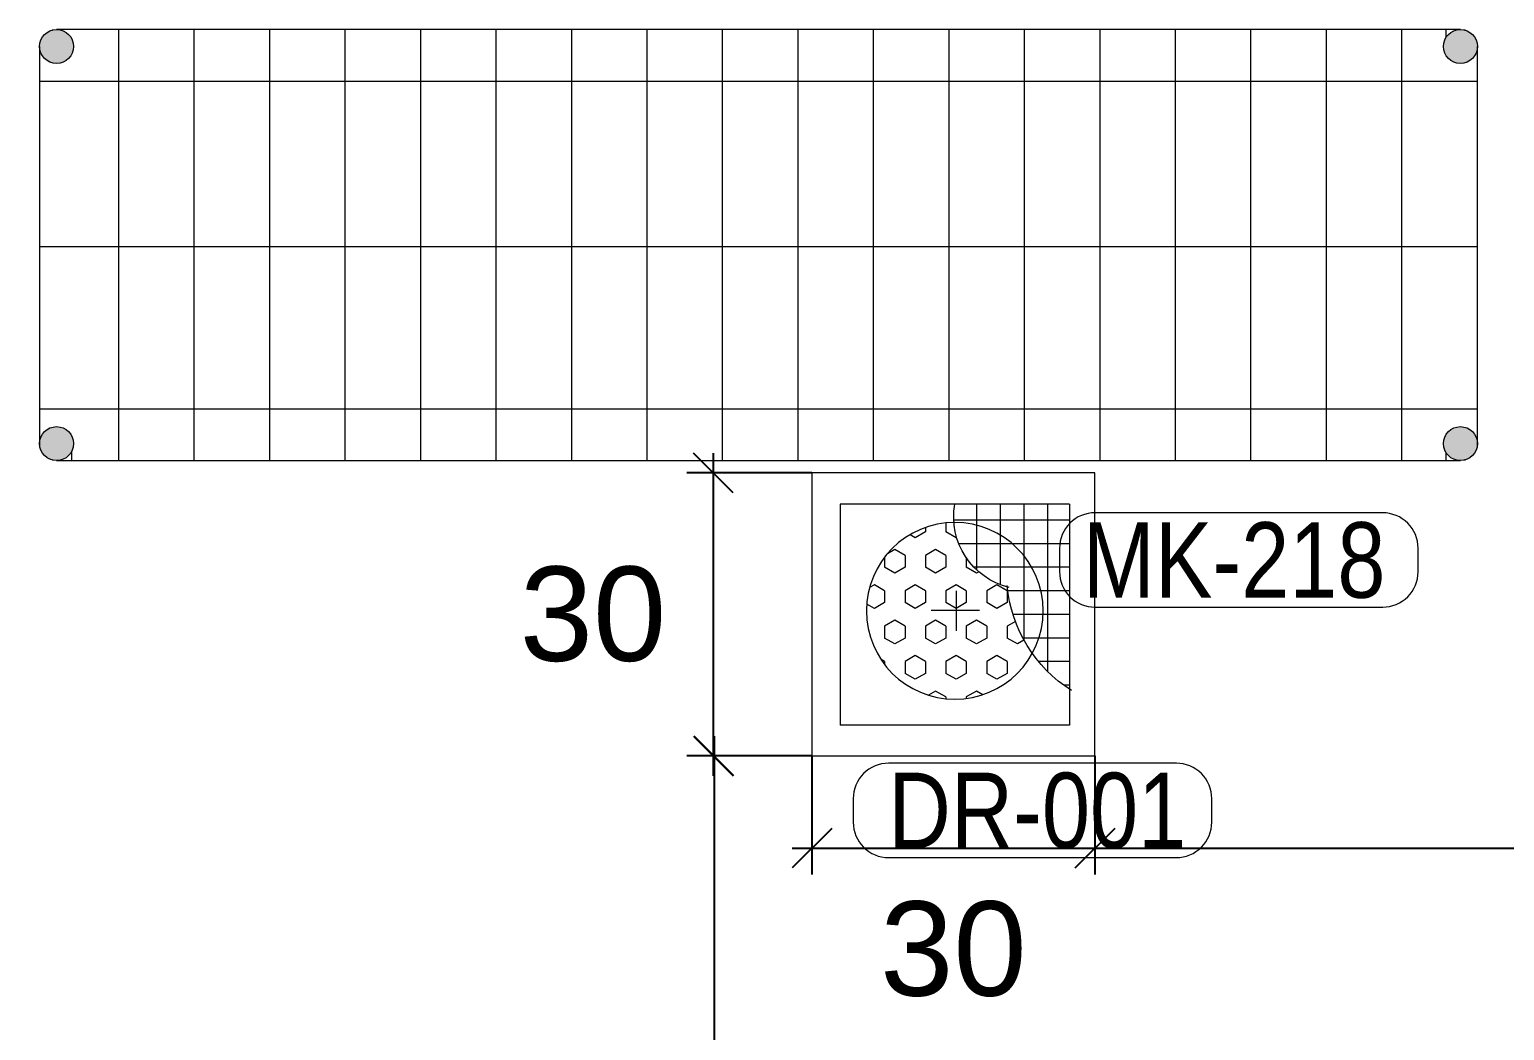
# Model space of a CAD drawing. Extents: x -5598 to 26293, y -3808 to 13850.
# Drawn here: x -587.9 to -431.6, y 4885.9 to 4992 of the extents above; entities that cross this region are included whole.
import ezdxf
from ezdxf.enums import TextEntityAlignment as Align

# ---------------------------------------------------------------- set-up
doc = ezdxf.new("R2010")
doc.units = 0
doc.header["$LTSCALE"] = 100
doc.header["$MEASUREMENT"] = 0
for name, color, linetype, lineweight in [('AD', 5, 'Continuous', 9), ('AK', 7, 'Continuous', 15), ('AP', 6, 'Continuous', 15)]:
    doc.layers.add(name, color=color, linetype=linetype, lineweight=lineweight)
doc.layers.add('MAKPA GIDER OLC', color=7, linetype='Continuous', lineweight=30, true_color=0xcf6a1e)
doc.layers.add('MAKPA YER IZGARASI', color=8, linetype='Continuous', lineweight=5, transparency=0.5)
doc.layers.add('OLCU DIS', color=7, linetype='Continuous')
doc.styles.add('MAKPA TESISAT', font='arial.ttf', dxfattribs={"height": 10})
doc.styles.add('olcu', font='romans.shx', dxfattribs={"width": 0.5})
doc.styles.add('POZ TEXT', font='ARIALN.TTF', dxfattribs={"height": 8})
doc.dimstyles.new('1-200', dxfattribs={"dimtxt": 40, "dimasz": 2, "dimexe": 0, "dimexo": 0, "dimgap": 10, "dimtad": 1, "dimdec": 4, "dimrnd": 0.1, "dimzin": 9, "dimdsep": 46, "dimtxsty": 'olcu', "dimblk1": 'SOL', "dimblk2": 'SAG', "dimsah": 1, "dimcen": 0, "dimse1": 1, "dimse2": 1, "dimclre": 13, "dimadec": 0, "dimazin": 0, "dimtfac": 1, "dimtdec": 4, "dimtix": 1, "dimtmove": 2, "dimatfit": 2, "dimldrblk": 'SOL', "dimfxl": 0, "dimtolj": 1, "dimarcsym": 0})
doc.dimstyles.new('MAKPA TESISAT DIM', dxfattribs={"dimscale": 0.7, "dimtxt": 12, "dimasz": 6, "dimexe": 4, "dimexo": 0, "dimgap": 8, "dimtad": 2, "dimtih": 1, "dimtoh": 1, "dimdec": 0, "dimrnd": 5, "dimzin": 0, "dimdsep": 46, "dimtxsty": 'MAKPA TESISAT', "dimblk1": 'OBLIQUE', "dimblk2": 'OBLIQUE', "dimsah": 1, "dimcen": 0, "dimdle": 3, "dimclrd": 256, "dimclre": 256, "dimclrt": 256, "dimadec": 0, "dimazin": 0, "dimtfac": 1, "dimtdec": 0, "dimtix": 1, "dimtofl": 0, "dimtmove": 2, "dimatfit": 3, "dimldrblk": 'OBLIQUE', "dimfxl": 0, "dimtvp": 7, "dimtolj": 1, "dimtzin": 0, "dimarcsym": 0})

# ---------------------------------------------------------------- blocks, each defined once
blk = doc.blocks.new('SOL')
at = {"color": 0}
for p, q in [((0, 30), (0, -6.962)), ((7.582, 0), (-6.967, 0))]:
    blk.add_line(p, q, dxfattribs=at)
blk.add_circle((0, 0), 3, dxfattribs=at)
blk = doc.blocks.new('SAG')
at = {"color": 0}
for p, q in [((0, -30), (0, 6.962)), ((7.582, 0), (-6.967, 0))]:
    blk.add_line(p, q, dxfattribs=at)
blk.add_circle((0, 0), 3, dxfattribs=at)
blk = doc.blocks.new('*D332')
at = {"layer": 'OLCU DIS', "color": 0, "lineweight": -2, "transparency": 16777216}
blk.add_line((21268, -935), (-2968, -935), dxfattribs=at)
at = {"layer": 'OLCU DIS', "color": 0, "lineweight": -2, "transparency": 16777216, "xscale": 2, "yscale": 2, "zscale": 2, "rotation": 180}
blk.add_blockref('SAG', (-2970, -935), dxfattribs=at)
at = {"layer": 'OLCU DIS', "color": 0, "lineweight": -2, "transparency": 16777216, "xscale": 2, "yscale": 2, "zscale": 2}
blk.add_blockref('SOL', (21270, -935), dxfattribs=at)
at = {"layer": 'OLCU DIS', "color": 0, "transparency": 16777216, "insert": (9295.64, -905), "char_height": 40, "attachment_point": 5, "style": 'olcu'}
blk.add_mtext('\\A1;24240', dxfattribs=at)
blk = doc.blocks.new('46x152')
at = {"layer": 'AD'}
h = blk.add_hatch(color=2, dxfattribs=at)
h.paths.add_polyline_path([(19.1, 150.6, 1), (22.7, 150.6, 1)])
h.paths.add_polyline_path([(-23, 150.6, 1), (-19.4, 150.6, 1)])
h.paths.add_polyline_path([(-23, 1.8, 1), (-19.4, 1.8, 1)])
h.paths.add_polyline_path([(22.7, 1.8, 1), (19.1, 1.8, 1)])
at = {"layer": 'AD', "color": 2}
blk.add_line((0, 0), (0, 152.4), dxfattribs=at)
for points in [[(21.2, 152.4), (-21.2, 152.4)], [(-17.5, 152.4), (-17.5, 0)], [(17.2, 0), (17.2, 152.4)], [(-22.93, 151.1), (-23, 151.1)], [(-23, 150.6), (-23, 1.8)], [(22.7, 151.1), (22.63, 151.1)], [(22.7, 1.8), (22.7, 150.6)], [(-22.19, 149.1), (-23, 149.1)], [(-22.19, 149.1), (-23, 149.1)], [(22.7, 149.1), (21.89, 149.1)], [(22.7, 149.1), (21.89, 149.1)], [(22.7, 144.4), (-23, 144.4)], [(22.7, 144.4), (-23, 144.4)], [(22.7, 136.4), (-23, 136.4)], [(22.7, 136.4), (-23, 136.4)], [(22.7, 128.4), (-23, 128.4)], [(22.7, 128.4), (-23, 128.4)], [(22.7, 120.4), (-23, 120.4)], [(22.7, 120.4), (-23, 120.4)], [(22.7, 112.4), (-23, 112.4)], [(22.7, 112.4), (-23, 112.4)], [(22.7, 104.4), (-23, 104.4)], [(22.7, 104.4), (-23, 104.4)], [(22.7, 96.4), (-23, 96.4)], [(22.7, 96.4), (-23, 96.4)], [(22.7, 88.4), (-23, 88.4)], [(22.7, 88.4), (-23, 88.4)], [(22.7, 80.4), (-23, 80.4)], [(22.7, 80.4), (-23, 80.4)], [(22.7, 72.4), (-23, 72.4)], [(22.7, 72.4), (-23, 72.4)], [(22.7, 64.4), (-23, 64.4)], [(22.7, 64.4), (-23, 64.4)], [(22.7, 56.4), (-23, 56.4)], [(22.7, 56.4), (-23, 56.4)], [(22.7, 48.4), (-23, 48.4)], [(22.7, 48.4), (-23, 48.4)], [(22.7, 40.4), (-23, 40.4)], [(22.7, 40.4), (-23, 40.4)], [(22.7, 32.4), (-23, 32.4)], [(22.7, 32.4), (-23, 32.4)], [(22.7, 24.4), (-23, 24.4)], [(22.7, 24.4), (-23, 24.4)], [(22.7, 16.4), (-23, 16.4)], [(22.7, 8.4), (-23, 8.4)], [(22.7, 3.4), (21.72, 3.4)], [(-22.95, 1.4), (-23, 1.4)], [(-21.2, 0), (21.2, 0)], [(22.7, 1.4), (22.65, 1.4)]]:
    blk.add_lwpolyline(points, dxfattribs=at)
for centre in [(-21.2, 150.6), (20.9, 150.6), (-21.2, 1.8), (20.9, 1.8)]:
    blk.add_circle(centre, 1.8, dxfattribs=at)
blk = doc.blocks.new('POZ_X')
at = {"layer": 'AP'}
blk.add_lwpolyline([(12.75, 10), (-17.75, 10, 0.414214), (-21.5, 6.25), (-21.5, 3.75, 0.414214), (-17.75, 0), (12.75, 0, 0.414214), (16.5, 3.75), (16.5, 6.25, 0.414214)], format="xyb", close=True, dxfattribs=at)
at = {"layer": 'AP', "style": 'POZ TEXT'}
blk.add_attdef('POZ_NO', text='', height=8, dxfattribs=at).set_placement((-3, 5), align=Align.MIDDLE_CENTER)
at = {"layer": 'AP', "style": 'POZ TEXT', "flags": 1}
blk.add_attdef('URUN_ADI', text='', height=7, dxfattribs=at).set_placement((-3, -4.34), align=Align.MIDDLE_CENTER)
blk = doc.blocks.new('300x300')
at = {"layer": 'MAKPA YER IZGARASI', "linetype": 'Continuous', "ltscale": 2}
for p, q in [((-14.71, 14.63), (15.29, 14.63)), ((-14.71, -15.37), (-14.71, 14.63)), ((-12.01, 11.32), (-12.01, -12.12)), ((-12.01, 11.32), (12.29, 11.32)), ((12.29, 11.32), (12.29, -12.12)), ((-12.01, -12.12), (12.29, -12.12)), ((15.29, -15.37), (-14.71, -15.37))]:
    blk.add_line(p, q, dxfattribs=at)
at = {"layer": 'MAKPA YER IZGARASI', "color": 1, "linetype": 'Continuous', "ltscale": 2}
for p, q in [((-9.71, -6.42), (-9.71, 11.32)), ((-7.21, 5.82), (-7.21, 11.32)), ((-4.71, 8.03), (-4.71, 11.32)), ((-2.21, 9.08), (-2.21, 11.32)), ((-12.01, 9.63), (0.25, 9.63)), ((-4.71, 2.76), (-4.71, 8.03)), ((-2.21, 4.31), (-2.21, 9.08)), ((0.01, 7.76), (1.09, 8.38)), ((1.09, 9.33), (1.09, 8.38)), ((3.26, 8.84), (3.26, 8.38)), ((3.26, 8.38), (4.34, 7.76)), ((4.34, 7.76), (4.89, 8.08)), ((-12.01, 7.13), (-5.95, 7.13)), ((-5.95, 7.13), (-0.28, 7.13)), ((-0.05, 7.79), (0.01, 7.76)), ((1.09, 5.88), (2.17, 6.51)), ((2.17, 6.51), (3.26, 5.88)), ((5.42, 5.88), (6.5, 6.51)), ((6.5, 6.51), (7.29, 6.05)), ((-7.21, -3.12), (-7.21, 5.82)), ((-1.07, 5.63), (-1.07, 4.63)), ((1.09, 5.88), (1.09, 4.63)), ((3.26, 5.88), (3.26, 4.63)), ((5.42, 5.88), (5.42, 4.63)), ((7.59, 5.69), (7.59, 4.63)), ((-12.01, 4.63), (-8.01, 4.63)), ((-8.01, 4.63), (-1.88, 4.63)), ((-2.39, 4.15), (-2.16, 4.01)), ((-2.16, 4.01), (-1.07, 4.63)), ((1.09, 4.63), (2.17, 4.01)), ((2.17, 4.01), (3.26, 4.63)), ((5.42, 4.63), (6.5, 4.01)), ((6.5, 4.01), (7.59, 4.63)), ((-12.01, 2.13), (-8.99, 2.13)), ((-8.99, 2.13), (-5.48, 2.13)), ((-5.4, 2.13), (-4.32, 2.76)), ((-5.4, 2.13), (-5.4, 0.88)), ((-4.32, 2.76), (-3.24, 2.13)), ((-3.24, 2.13), (-3.24, 0.88)), ((-1.07, 2.13), (0.01, 2.76)), ((-1.07, 2.13), (-1.07, 0.88)), ((0, 2.12), (0, -2.12)), ((0.01, 2.76), (1.09, 2.13)), ((1.09, 2.13), (1.09, 0.88)), ((3.26, 2.13), (4.34, 2.76)), ((3.26, 2.13), (3.26, 0.88)), ((4.34, 2.76), (5.42, 2.13)), ((5.42, 2.13), (5.42, 0.88)), ((7.59, 2.13), (8.67, 2.76)), ((7.59, 2.13), (7.59, 0.88)), ((8.67, 2.76), (9.17, 2.47)), ((-5.4, 0.88), (-4.32, 0.26)), ((-4.32, 0.26), (-3.24, 0.88)), ((2.64, 0.08), (-2.47, 0.08)), ((-1.07, 0.88), (0.01, 0.26)), ((0.01, 0.26), (1.09, 0.88)), ((3.26, 0.88), (4.34, 0.26)), ((4.34, 0.26), (5.42, 0.88)), ((7.59, 0.88), (8.67, 0.26)), ((8.67, 0.26), (9.47, 0.72)), ((-12.01, -0.37), (-9.22, -0.37)), ((-9.22, -0.37), (-6.03, -0.37)), ((-6.28, -1.11), (-5.4, -1.62)), ((-3.24, -1.62), (-2.16, -0.99)), ((-2.16, -0.99), (-1.07, -1.62)), ((1.09, -1.62), (2.17, -0.99)), ((2.17, -0.99), (3.26, -1.62)), ((5.42, -1.62), (6.5, -0.99)), ((6.5, -0.99), (7.59, -1.62)), ((-12.01, -2.87), (-8.78, -2.87)), ((-8.78, -2.87), (-7.07, -2.87)), ((-7.19, -3.09), (-6.49, -3.49)), ((-6.49, -3.49), (-5.4, -2.87)), ((-5.4, -1.62), (-5.4, -2.87)), ((-3.24, -1.62), (-3.24, -2.87)), ((-3.24, -2.87), (-2.16, -3.49)), ((-2.16, -3.49), (-1.07, -2.87)), ((-1.07, -1.62), (-1.07, -2.87)), ((1.09, -1.62), (1.09, -2.87)), ((1.09, -2.87), (2.17, -3.49)), ((2.17, -3.49), (3.26, -2.87)), ((3.26, -1.62), (3.26, -2.87)), ((5.42, -1.62), (5.42, -2.87)), ((5.42, -2.87), (6.5, -3.49)), ((6.5, -3.49), (7.59, -2.87)), ((7.59, -1.62), (7.59, -2.87)), ((-12.01, -5.37), (-8.74, -5.37)), ((-5.4, -5.37), (-4.32, -4.74)), ((-5.4, -5.37), (-5.4, -6.62)), ((-4.32, -4.74), (-3.24, -5.37)), ((-3.24, -5.37), (-3.24, -6.62)), ((-1.07, -5.37), (0.01, -4.74)), ((-1.07, -5.37), (-1.07, -6.62)), ((0.01, -4.74), (1.09, -5.37)), ((1.09, -5.37), (1.09, -6.62)), ((3.26, -5.37), (4.34, -4.74)), ((3.26, -5.37), (3.26, -6.62)), ((4.34, -4.74), (5.42, -5.37)), ((5.42, -5.37), (5.42, -6.62)), ((7.59, -5.37), (7.95, -5.16)), ((7.59, -5.37), (7.59, -5.66)), ((-5.4, -6.62), (-4.32, -7.24)), ((-4.32, -7.24), (-3.24, -6.62)), ((-1.07, -6.62), (0.01, -7.24)), ((0.01, -7.24), (1.09, -6.62)), ((3.26, -6.62), (4.34, -7.24)), ((4.34, -7.24), (5.42, -6.62)), ((-12.01, -7.87), (-11.4, -7.87)), ((-2.82, -8.88), (-2.16, -8.49)), ((-2.16, -8.49), (-1.07, -9.12)), ((-1.07, -9.12), (-1.07, -9.28)), ((1.09, -9.12), (2.17, -8.49)), ((1.09, -9.12), (1.09, -9.31)), ((2.17, -8.49), (2.93, -8.93))]:
    blk.add_line(p, q, dxfattribs=at)
at = {"layer": 'MAKPA YER IZGARASI', "linetype": 'Continuous', "ltscale": 2}
blk.add_lwpolyline([(15.29, 14.63), (15.29, -15.37)], dxfattribs=at)
at = {"layer": 'MAKPA YER IZGARASI', "color": 1, "linetype": 'Continuous', "ltscale": 2}
blk.add_circle((0.14, 0.01), 9.37, dxfattribs=at)
for centre, radius, start, end in [((-7.43, 9.96), 7.69, 283.5551, 10.2323), ((-20.04, 4), 14.68, 302.2053, 354.8663)]:
    blk.add_arc(centre, radius, start, end, dxfattribs=at)
blk = doc.blocks.new('_OBLIQUE')
at = {"color": 0, "linetype": 'ByBlock', "lineweight": -2}
blk.add_line((-0.5, -0.5), (0.5, 0.5), dxfattribs=at)
blk = doc.blocks.new('*D936')
at = {"layer": 'MAKPA GIDER OLC', "lineweight": -2, "transparency": 16777216}
for p, q in [((-505, 4915), (-505, 4902.42)), ((-475, 4915), (-475, 4902.42)), ((-507.1, 4905.22), (-472.9, 4905.22))]:
    blk.add_line(p, q, dxfattribs=at)
at = {"layer": 'MAKPA GIDER OLC', "lineweight": -2, "transparency": 16777216, "xscale": 4.199999999999998, "yscale": 4.199999999999998, "zscale": 4.199999999999998, "rotation": 180}
blk.add_blockref('_OBLIQUE', (-505, 4905.22), dxfattribs=at)
at = {"layer": 'MAKPA GIDER OLC', "lineweight": -2, "transparency": 16777216, "xscale": 4.199999999999998, "yscale": 4.199999999999998, "zscale": 4.199999999999998}
blk.add_blockref('_OBLIQUE', (-475, 4905.22), dxfattribs=at)
at = {"layer": 'MAKPA GIDER OLC', "transparency": 16777216, "insert": (-490, 4894.51), "char_height": 10, "attachment_point": 5, "style": 'MAKPA TESISAT'}
blk.add_mtext('\\A1;30', dxfattribs=at)
blk = doc.blocks.new('*D937')
at = {"layer": 'MAKPA GIDER OLC', "lineweight": -2, "transparency": 16777216}
for p, q in [((-475, 4915), (-475, 4902.42)), ((-225, 4915), (-225, 4902.42)), ((-477.1, 4905.22), (-222.9, 4905.22))]:
    blk.add_line(p, q, dxfattribs=at)
at = {"layer": 'MAKPA GIDER OLC', "lineweight": -2, "transparency": 16777216, "xscale": 4.199999999999998, "yscale": 4.199999999999998, "zscale": 4.199999999999998, "rotation": 180}
blk.add_blockref('_OBLIQUE', (-475, 4905.22), dxfattribs=at)
at = {"layer": 'MAKPA GIDER OLC', "lineweight": -2, "transparency": 16777216, "xscale": 4.199999999999998, "yscale": 4.199999999999998, "zscale": 4.199999999999998}
blk.add_blockref('_OBLIQUE', (-225, 4905.22), dxfattribs=at)
at = {"layer": 'MAKPA GIDER OLC', "transparency": 16777216, "insert": (-350, 4894.52), "char_height": 10, "attachment_point": 5, "style": 'MAKPA TESISAT'}
blk.add_mtext('\\A1;250', dxfattribs=at)
blk = doc.blocks.new('*D938')
at = {"layer": 'MAKPA GIDER OLC', "lineweight": -2, "transparency": 16777216}
for p, q in [((-515.46, 4947.1), (-515.46, 4912.9)), ((-505, 4945), (-518.26, 4945)), ((-505, 4915), (-518.26, 4915))]:
    blk.add_line(p, q, dxfattribs=at)
at = {"layer": 'MAKPA GIDER OLC', "lineweight": -2, "transparency": 16777216, "xscale": 4.199999999999998, "yscale": 4.199999999999998, "zscale": 4.199999999999998}
for p, rotation in [((-515.46, 4945), 90), ((-515.46, 4915), 270)]:
    blk.add_blockref('_OBLIQUE', p, dxfattribs=dict(at, rotation=rotation))
at = {"layer": 'MAKPA GIDER OLC', "transparency": 16777216, "insert": (-528.2, 4930), "char_height": 10, "attachment_point": 5, "style": 'MAKPA TESISAT'}
blk.add_mtext('\\A1;30', dxfattribs=at)
blk = doc.blocks.new('*D939')
at = {"layer": 'MAKPA GIDER OLC', "lineweight": -2, "transparency": 16777216}
for p, q in [((-515.37, 4917.1), (-515.37, 4793.57)), ((-505, 4915), (-518.17, 4915)), ((-503.3, 4795.67), (-518.17, 4795.67))]:
    blk.add_line(p, q, dxfattribs=at)
at = {"layer": 'MAKPA GIDER OLC', "lineweight": -2, "transparency": 16777216, "xscale": 4.199999999999998, "yscale": 4.199999999999998, "zscale": 4.199999999999998}
for p, rotation in [((-515.37, 4915), 90), ((-515.37, 4795.67), 270)]:
    blk.add_blockref('_OBLIQUE', p, dxfattribs=dict(at, rotation=rotation))
at = {"layer": 'MAKPA GIDER OLC', "transparency": 16777216, "insert": (-531.53, 4855.33), "char_height": 10, "attachment_point": 5, "style": 'MAKPA TESISAT'}
blk.add_mtext('\\A1;120', dxfattribs=at)

msp = doc.modelspace()

# ---------------------------------------------------------------- block references
at = {"layer": 'AK', "extrusion": (0, 0, -1), "xscale": -1, "zscale": -1, "rotation": 90}
msp.add_blockref('46x152', (586.8577, 4969), dxfattribs=at)
at = {"layer": 'AP', "ltscale": 6}
msp.add_blockref('POZ_X', (-457.24698, 4930.76633), dxfattribs=at).add_auto_attribs({'POZ_NO': 'MK-218'})
ref = msp.add_blockref('POZ_X', (-479.11774, 4904.22302), dxfattribs=at)
ref.add_attrib('POZ_NO', 'DR-001', dxfattribs={"height": 8, "style": 'POZ TEXT'}).set_placement((-481.10819, 4909.22302), align=Align.MIDDLE_CENTER)
at = {"layer": 'MAKPA YER IZGARASI', "xscale": -1}
msp.add_blockref('300x300', (-489.70883, 4930.36619), dxfattribs=at)

# ---------------------------------------------------------------- dimensions: what is measured, and where the dimension line sits
at = {"layer": 'MAKPA GIDER OLC'}
for base, p1, p2, picture, middle in [((-515.45985, 4915), (-505, 4945), (-505, 4915), '*D938', (-528.20173, 4930)), ((-515.36932, 4795.66793), (-505, 4915), (-503.29973, 4795.66793), '*D939', (-531.52866, 4855.33396))]:
    dim = msp.add_linear_dim(base=base, p1=p1, p2=p2, angle=90, dimstyle='MAKPA TESISAT DIM', override={"dimfxl": 0}, dxfattribs=at)
    dim.commit()
    dim.dimension.update_dxf_attribs({"geometry": picture, "text_midpoint": middle})
for base, p1, p2, picture, middle in [((-475, 4905.22302), (-505, 4915), (-475, 4915), '*D936', (-490, 4894.51388)), ((-225, 4905.22302), (-475, 4915), (-225, 4915), '*D937', (-350, 4894.51729))]:
    dim = msp.add_linear_dim(base=base, p1=p1, p2=p2, dimstyle='MAKPA TESISAT DIM', override={"dimfxl": 0}, dxfattribs=at)
    dim.commit()
    dim.dimension.update_dxf_attribs({"geometry": picture, "text_midpoint": middle})
at = {"layer": 'OLCU DIS', "color": 7}
dim = msp.add_linear_dim(base=(-2970, -935), p1=(21270, -635), p2=(-2970, 7535), dimstyle='1-200', dxfattribs=at)
dim.commit()
dim.dimension.update_dxf_attribs({"geometry": '*D332', "text_midpoint": (9295.63768, -905), "dimtype": 160})

doc.saveas('drawing.dxf')
